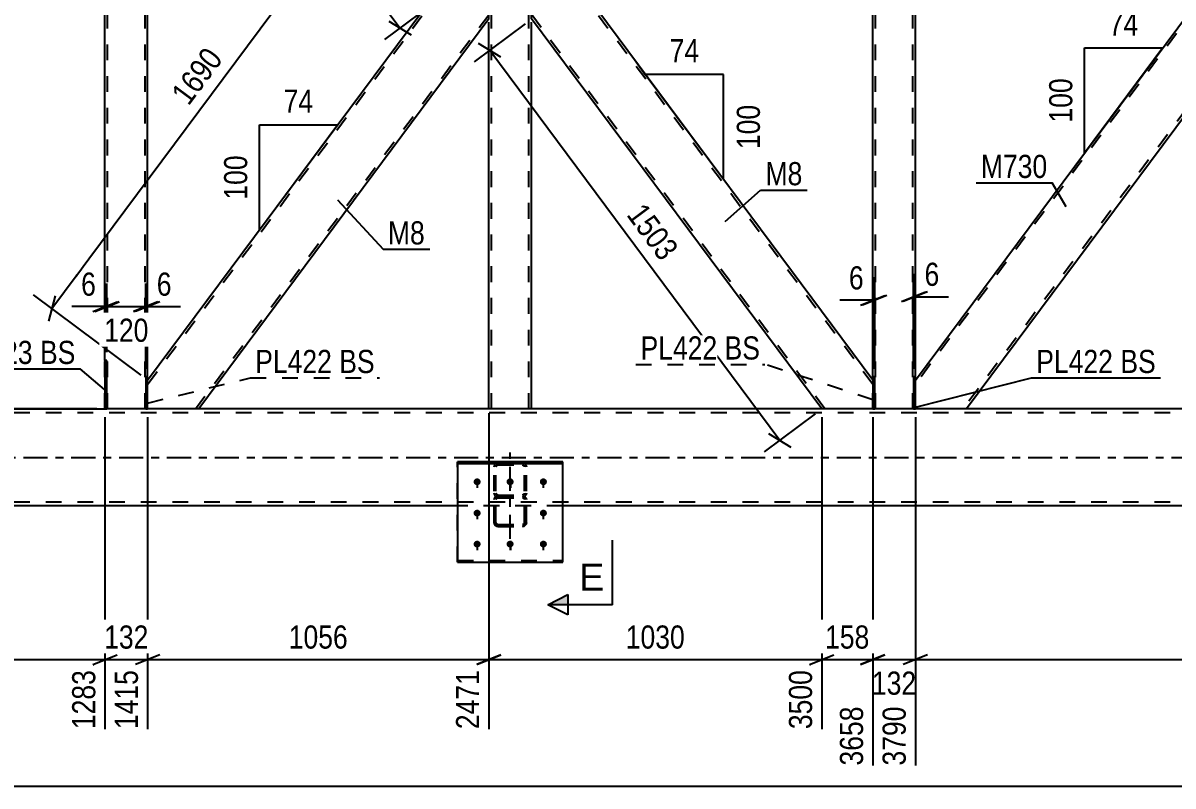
# Model space of a CAD drawing. Header units: millimetres. Extents: x -46 to 795, y -429 to 165.
# Drawn here: x 26.8 to 169.1, y -168.2 to -73.9 of the extents above; entities that cross this region are included whole.
import ezdxf

# ---------------------------------------------------------------- set-up
doc = ezdxf.new("R2010")
doc.units = ezdxf.units.MM
doc.linetypes.add('DXK_LINE_DOT2', pattern=[3.9198, 1.9599, -1.9599])
doc.linetypes.add('DXK_LINE_DOT3', pattern=[5.9187, 2.979, -0.9799, 0.9799, -0.9799])
doc.styles.add('Arial', font='ARIAL.TTF', dxfattribs={"height": 0.2})
doc.styles.add('Arial Narrow', font='ARIALN.TTF', dxfattribs={"height": 0.2})

# ---------------------------------------------------------------- blocks, each defined once
blk = doc.blocks.new('Part-761550471-4821 - 4741')
at = {"color": 7, "linetype": 'DXK_LINE_DOT2'}
for p, q in [((132.22, -121.6), (132.22, -6)), ((136.86, -121.6), (136.86, -6)), ((131.9, -121.6), (131.9, -117.63)), ((137.18, -121.6), (137.18, -117.63)), ((137.18, -121.6), (131.9, -121.6))]:
    blk.add_line(p, q, dxfattribs=at)
at = {"color": 2, "linetype": 'Continuous'}
for p, q in [((131.9, -117.63), (131.9, -9.97)), ((137.18, -117.63), (137.18, -9.97))]:
    blk.add_line(p, q, dxfattribs=at)
blk = doc.blocks.new('Part-761550471-4836 - 4741')
at = {"color": 7, "linetype": 'DXK_LINE_DOT2'}
for p, q in [((84.72, -121.6), (84.72, -6)), ((89.36, -121.6), (89.36, -6)), ((89.68, -121.6), (84.4, -121.6))]:
    blk.add_line(p, q, dxfattribs=at)
at = {"color": 2, "linetype": 'Continuous'}
for p, q in [((84.4, -121.6), (84.4, -73.78)), ((89.68, -121.6), (89.68, -73.78))]:
    blk.add_line(p, q, dxfattribs=at)
blk = doc.blocks.new('Part-761550471-4906 - 4741')
at = {"color": 2, "linetype": 'Continuous'}
for p, q in [((91.53, -63.8), (89.68, -66.28)), ((131.9, -118.03), (91.53, -63.8)), ((125.59, -121.6), (89.68, -73.38)), ((131.9, -121.6), (125.61, -121.6))]:
    blk.add_line(p, q, dxfattribs=at)
at = {"color": 7, "linetype": 'DXK_LINE_DOT2'}
for p, q in [((131.9, -118.56), (91.33, -64.07)), ((89.68, -73.38), (89.68, -66.28)), ((125.99, -121.6), (89.68, -72.84)), ((131.9, -121.6), (131.9, -118.03)), ((125.61, -121.6), (125.59, -121.6)), ((125.59, -121.6), (125.61, -121.6)), ((131.9, -121.6), (131.9, -121.6)), ((131.9, -121.6), (131.9, -121.6))]:
    blk.add_line(p, q, dxfattribs=at)
blk = doc.blocks.new('Part-761550471-5174 - 4741')
at = {"color": 2, "linetype": 'Continuous'}
for p, q in [((132.14, -117.63), (131.9, -117.63)), ((131.9, -117.63), (131.9, -121.6)), ((132.14, -121.6), (132.14, -117.63)), ((132.14, -121.6), (131.9, -121.6)), ((131.9, -121.6), (131.9, -121.6)), ((132.14, -121.6), (132.14, -121.6))]:
    blk.add_line(p, q, dxfattribs=at)
at = {"color": 7, "linetype": 'DXK_LINE_DOT2'}
for p, q in [((132.14, -117.63), (131.9, -117.63)), ((131.9, -121.6), (132.14, -121.6)), ((131.9, -121.6), (131.9, -121.6)), ((132.14, -121.6), (132.14, -121.6))]:
    blk.add_line(p, q, dxfattribs=at)
blk = doc.blocks.new('Part-761550471-4816 - 4741')
at = {"color": 7, "linetype": 'DXK_LINE_DOT2'}
for p, q in [((220.99, -6), (137.18, -118.56)), ((226.9, -9.04), (143.1, -121.6)), ((137.18, -121.6), (137.18, -118.03)), ((143.5, -121.6), (143.48, -121.6)), ((143.5, -121.6), (143.48, -121.6))]:
    blk.add_line(p, q, dxfattribs=at)
at = {"color": 2, "linetype": 'Continuous'}
for p, q in [((137.18, -118.03), (177.55, -63.8)), ((182.04, -69.83), (143.5, -121.6)), ((142.7, -121.6), (137.18, -121.6)), ((143.48, -121.6), (142.7, -121.6))]:
    blk.add_line(p, q, dxfattribs=at)
blk = doc.blocks.new('Part-761550471-4983 - 4741')
at = {"color": 2, "linetype": 'Continuous'}
for p, q in [((42.18, -117.63), (41.94, -117.63)), ((41.94, -117.63), (41.94, -121.6)), ((42.18, -121.6), (42.18, -117.63)), ((42.18, -121.6), (41.94, -121.6)), ((41.94, -121.6), (41.94, -121.6)), ((42.18, -121.6), (42.18, -121.6))]:
    blk.add_line(p, q, dxfattribs=at)
at = {"color": 7, "linetype": 'DXK_LINE_DOT2'}
for p, q in [((42.18, -117.63), (41.94, -117.63)), ((41.94, -121.6), (42.18, -121.6)), ((41.94, -121.6), (41.94, -121.6)), ((42.18, -121.6), (42.18, -121.6))]:
    blk.add_line(p, q, dxfattribs=at)
blk = doc.blocks.new('Part-761550471-4988 - 4741')
at = {"color": 7, "linetype": 'DXK_LINE_DOT2'}
for p, q in [((36.9, -121.6), (36.9, -115.6)), ((37.14, -115.6), (36.9, -115.6)), ((36.9, -115.6), (37.14, -115.6)), ((37.14, -121.6), (37.14, -115.6)), ((36.9, -121.6), (37.14, -121.6)), ((37.14, -121.6), (36.9, -121.6)), ((36.9, -121.6), (36.9, -121.6)), ((37.14, -121.6), (37.14, -121.6))]:
    blk.add_line(p, q, dxfattribs=at)
blk = doc.blocks.new('Part-761550471-4993 - 4741')
at = {"color": 2, "linetype": 'Continuous'}
for p, q in [((37.14, -115.6), (36.9, -115.6)), ((36.9, -115.6), (36.9, -121.6)), ((37.14, -121.6), (37.14, -115.6)), ((37.14, -121.6), (36.9, -121.6)), ((36.9, -121.6), (36.9, -121.6)), ((37.14, -121.6), (37.14, -121.6))]:
    blk.add_line(p, q, dxfattribs=at)
at = {"color": 7, "linetype": 'DXK_LINE_DOT2'}
for p, q in [((37.14, -115.6), (36.9, -115.6)), ((36.9, -121.6), (37.14, -121.6)), ((36.9, -121.6), (36.9, -121.6)), ((37.14, -121.6), (37.14, -121.6))]:
    blk.add_line(p, q, dxfattribs=at)
blk = doc.blocks.new('Part-761550471-5007 - 4741')
at = {"color": 2, "linetype": 'Continuous'}
for p, q in [((20.9, -121.6), (36.9, -121.6)), ((41.94, -121.6), (37.14, -121.6)), ((125.61, -121.6), (48.48, -121.6)), ((136.94, -121.6), (132.14, -121.6)), ((220.61, -121.6), (143.48, -121.6)), ((80.54, -133.6), (20.9, -133.6)), ((223.05, -133.6), (93.54, -133.6))]:
    blk.add_line(p, q, dxfattribs=at)
at = {"color": 7, "linetype": 'DXK_LINE_DOT2'}
for p, q in [((568.54, -122.08), (20.9, -122.08)), ((37.14, -121.6), (36.9, -121.6)), ((48.48, -121.6), (41.94, -121.6)), ((227.14, -121.6), (125.61, -121.6)), ((132.14, -121.6), (125.61, -121.6)), ((143.48, -121.6), (136.94, -121.6)), ((568.54, -133.12), (20.9, -133.12)), ((93.54, -133.6), (80.54, -133.6))]:
    blk.add_line(p, q, dxfattribs=at)
at = {"color": 7, "linetype": 'DXK_LINE_DOT3'}
blk.add_line((20.9, -127.6), (568.54, -127.6), dxfattribs=at)
blk = doc.blocks.new('Part-761550471-5129 - 4741')
at = {"color": 7, "linetype": 'DXK_LINE_DOT3'}
blk.add_line((87.04, -137.66), (87.04, -126.97), dxfattribs=at)
at = {"color": 7, "linetype": 'DXK_LINE_DOT2'}
for p, q in [((85.08, -128.58), (85.04, -128.77)), ((85.04, -135.67), (85.04, -128.77)), ((85.28, -128.77), (85.3, -128.67)), ((85.28, -135.67), (85.28, -128.77)), ((85.3, -128.67), (85.35, -128.59)), ((85.52, -128.26), (85.34, -128.3)), ((85.35, -128.59), (85.43, -128.54)), ((85.43, -128.54), (85.52, -128.52)), ((85.52, -128.26), (88.56, -128.26)), ((85.52, -128.52), (88.56, -128.52)), ((88.75, -128.3), (88.56, -128.26)), ((88.56, -128.52), (88.66, -128.54)), ((88.66, -128.54), (88.73, -128.59)), ((88.73, -128.59), (88.79, -128.67)), ((88.79, -128.67), (88.8, -128.77)), ((88.8, -135.67), (88.8, -128.77)), ((89.04, -128.77), (89.01, -128.58)), ((89.04, -135.67), (89.04, -128.77)), ((85.04, -132.01), (85.08, -132.2)), ((85.3, -132.1), (85.28, -132.01)), ((85.35, -132.19), (85.3, -132.1)), ((85.43, -132.24), (85.35, -132.19)), ((85.52, -132.26), (85.43, -132.24)), ((85.52, -132.26), (88.56, -132.26)), ((88.66, -132.24), (88.56, -132.26)), ((88.73, -132.19), (88.66, -132.24)), ((88.79, -132.1), (88.73, -132.19)), ((88.8, -132.01), (88.79, -132.1)), ((89.01, -132.2), (89.04, -132.01)), ((85.04, -132.82), (85.08, -132.64)), ((85.08, -132.64), (85.18, -132.5)), ((85.18, -132.5), (85.34, -132.4)), ((85.3, -132.73), (85.28, -132.82)), ((85.35, -132.66), (85.3, -132.73)), ((85.34, -132.4), (85.52, -132.37)), ((85.34, -132.48), (85.43, -132.5)), ((85.43, -132.61), (85.35, -132.66)), ((85.43, -132.5), (85.52, -132.52)), ((85.52, -132.59), (85.43, -132.61)), ((85.52, -132.37), (88.56, -132.37)), ((85.52, -132.52), (88.56, -132.52)), ((85.52, -132.59), (88.56, -132.59)), ((88.56, -132.37), (88.75, -132.4)), ((88.56, -132.52), (88.73, -132.48)), ((88.66, -132.61), (88.56, -132.59)), ((88.73, -132.66), (88.66, -132.61)), ((88.73, -132.48), (88.75, -132.48)), ((88.79, -132.73), (88.73, -132.66)), ((88.75, -132.4), (88.9, -132.5)), ((88.8, -132.82), (88.79, -132.73)), ((88.9, -132.5), (89.01, -132.64)), ((89.01, -132.64), (89.04, -132.82)), ((85.08, -135.85), (85.04, -135.67)), ((85.18, -135.99), (85.08, -135.85)), ((85.34, -136.09), (85.18, -135.99)), ((85.28, -135.67), (85.3, -135.76)), ((85.3, -135.76), (85.35, -135.83)), ((85.52, -136.12), (85.34, -136.09)), ((85.35, -135.83), (85.43, -135.88)), ((85.43, -135.88), (85.52, -135.9)), ((85.52, -135.9), (88.56, -135.9)), ((85.52, -136.12), (88.56, -136.12)), ((88.56, -135.9), (88.66, -135.88)), ((88.75, -136.09), (88.56, -136.12)), ((88.66, -135.88), (88.73, -135.83)), ((88.73, -135.83), (88.79, -135.76)), ((88.9, -135.99), (88.75, -136.09)), ((88.79, -135.76), (88.8, -135.67)), ((89.01, -135.85), (88.9, -135.99)), ((89.04, -135.67), (89.01, -135.85))]:
    blk.add_line(p, q, dxfattribs=at)
for centre, start, end in [((85.55, -128.75), 114.32, 159.2417), ((88.54, -128.75), 20.7583, 65.68), ((85.55, -132.03), 200.7583, 245.68), ((88.54, -132.03), 294.32, 339.2417)]:
    blk.add_arc(centre, 0.496, start, end, dxfattribs=at)
blk = doc.blocks.new('Part-761550471-5012 - 4741')
at = {"color": 7, "linetype": 'DXK_LINE_DOT2'}
for p, q in [((136.94, -121.6), (136.94, -117.63)), ((137.18, -117.63), (136.94, -117.63)), ((136.94, -117.63), (137.18, -117.63)), ((137.18, -121.6), (137.18, -117.63)), ((136.94, -121.6), (137.18, -121.6)), ((137.18, -121.6), (136.94, -121.6)), ((136.94, -121.6), (136.94, -121.6)), ((137.18, -121.6), (137.18, -121.6))]:
    blk.add_line(p, q, dxfattribs=at)
blk = doc.blocks.new('Part-761550471-5017 - 4741')
at = {"color": 2, "linetype": 'Continuous'}
for p, q in [((137.18, -117.63), (136.94, -117.63)), ((136.94, -117.63), (136.94, -121.6)), ((137.18, -121.6), (137.18, -117.63)), ((137.18, -121.6), (136.94, -121.6)), ((136.94, -121.6), (136.94, -121.6)), ((137.18, -121.6), (137.18, -121.6))]:
    blk.add_line(p, q, dxfattribs=at)
at = {"color": 7, "linetype": 'DXK_LINE_DOT2'}
for p, q in [((137.18, -117.63), (136.94, -117.63)), ((136.94, -121.6), (137.18, -121.6)), ((136.94, -121.6), (136.94, -121.6)), ((137.18, -121.6), (137.18, -121.6))]:
    blk.add_line(p, q, dxfattribs=at)
blk = doc.blocks.new('Part-761550471-5179 - 4741')
at = {"color": 7, "linetype": 'DXK_LINE_DOT2'}
for p, q in [((131.9, -121.6), (131.9, -117.63)), ((132.14, -117.63), (131.9, -117.63)), ((131.9, -117.63), (132.14, -117.63)), ((132.14, -121.6), (132.14, -117.63)), ((131.9, -121.6), (132.14, -121.6)), ((132.14, -121.6), (131.9, -121.6)), ((131.9, -121.6), (131.9, -121.6)), ((132.14, -121.6), (132.14, -121.6))]:
    blk.add_line(p, q, dxfattribs=at)
blk = doc.blocks.new('Bolt-761550471-5149 - 4741')
at = {"color": 1, "linetype": 'DXK_LINE_DOT2'}
for p, q in [((82.94, -130.21), (82.94, -131.35)), ((87.06, -130.21), (87.06, -131.35)), ((91.14, -130.21), (91.14, -131.35)), ((82.94, -134.09), (82.94, -135.22)), ((91.14, -134.09), (91.14, -135.22)), ((82.94, -137.92), (82.94, -139.05)), ((87.06, -137.92), (87.06, -139.05)), ((91.14, -137.92), (91.14, -139.05))]:
    blk.add_line(p, q, dxfattribs=at)
blk = doc.blocks.new('Part-761550471-5090 - 4741')
at = {"color": 7, "linetype": 'DXK_LINE_DOT2'}
for p, q in [((41.94, -121.6), (41.94, -117.63)), ((42.18, -117.63), (41.94, -117.63)), ((41.94, -117.63), (42.18, -117.63)), ((42.18, -121.6), (42.18, -117.63)), ((41.94, -121.6), (42.18, -121.6)), ((42.18, -121.6), (41.94, -121.6)), ((41.94, -121.6), (41.94, -121.6)), ((42.18, -121.6), (42.18, -121.6))]:
    blk.add_line(p, q, dxfattribs=at)
blk = doc.blocks.new('Part-761550471-5123 - 4741')
at = {"color": 2, "linetype": 'Continuous'}
for p, q in [((42.18, -118.03), (82.55, -63.8)), ((84.4, -66.29), (82.55, -63.8)), ((84.4, -73.37), (48.5, -121.6)), ((47.7, -121.6), (42.18, -121.6)), ((48.48, -121.6), (47.7, -121.6))]:
    blk.add_line(p, q, dxfattribs=at)
at = {"color": 7, "linetype": 'DXK_LINE_DOT2'}
for p, q in [((42.18, -118.56), (82.75, -64.07)), ((84.4, -73.37), (84.4, -66.29)), ((84.4, -66.29), (84.4, -66.29)), ((84.4, -66.29), (84.4, -66.29)), ((84.4, -66.29), (84.4, -66.29)), ((48.1, -121.6), (84.4, -72.83)), ((84.4, -73.37), (84.4, -73.37)), ((84.4, -73.37), (84.4, -73.37)), ((42.18, -121.6), (42.18, -118.03)), ((48.5, -121.6), (48.48, -121.6)), ((48.5, -121.6), (48.48, -121.6))]:
    blk.add_line(p, q, dxfattribs=at)
blk = doc.blocks.new('Part-761550471-5128 - 4741')
at = {"color": 7, "linetype": 'DXK_LINE_DOT2'}
for p, q in [((37.22, -121.6), (37.22, -6)), ((41.86, -121.6), (41.86, -6)), ((36.9, -121.6), (36.9, -115.6)), ((42.18, -121.6), (42.18, -117.63)), ((42.18, -121.6), (36.9, -121.6))]:
    blk.add_line(p, q, dxfattribs=at)
at = {"color": 2, "linetype": 'Continuous'}
for p, q in [((42.18, -117.63), (42.18, -9.97)), ((36.9, -115.6), (36.9, -12))]:
    blk.add_line(p, q, dxfattribs=at)
blk = doc.blocks.new('Part-761550471-5135 - 4741')
at = {"color": 7, "linetype": 'DXK_LINE_DOT2'}
for p, q in [((85.04, -128.77), (85.08, -128.58)), ((85.04, -135.67), (85.04, -128.77)), ((85.3, -128.67), (85.28, -128.77)), ((85.28, -135.67), (85.28, -128.77)), ((85.35, -128.59), (85.3, -128.67)), ((85.34, -128.3), (85.52, -128.26)), ((85.43, -128.54), (85.35, -128.59)), ((85.52, -128.52), (85.43, -128.54)), ((85.52, -128.26), (88.56, -128.26)), ((85.52, -128.52), (88.56, -128.52)), ((88.56, -128.26), (88.75, -128.3)), ((88.66, -128.54), (88.56, -128.52)), ((88.73, -128.59), (88.66, -128.54)), ((88.79, -128.67), (88.73, -128.59)), ((88.8, -128.77), (88.79, -128.67)), ((88.8, -135.67), (88.8, -128.77)), ((89.01, -128.58), (89.04, -128.77)), ((89.04, -135.67), (89.04, -128.77)), ((85.08, -132.2), (85.04, -132.01)), ((85.28, -132.01), (85.3, -132.1)), ((85.3, -132.1), (85.35, -132.19)), ((85.35, -132.19), (85.43, -132.24)), ((85.43, -132.24), (85.52, -132.26)), ((85.52, -132.26), (88.56, -132.26)), ((88.56, -132.26), (88.66, -132.24)), ((88.66, -132.24), (88.73, -132.19)), ((88.73, -132.19), (88.79, -132.1)), ((88.79, -132.1), (88.8, -132.01)), ((89.04, -132.01), (89.01, -132.2)), ((85.08, -132.64), (85.04, -132.82)), ((85.18, -132.5), (85.08, -132.64)), ((85.34, -132.4), (85.18, -132.5)), ((85.28, -132.82), (85.3, -132.73)), ((85.3, -132.73), (85.35, -132.66)), ((85.52, -132.37), (85.34, -132.4)), ((85.52, -132.52), (85.34, -132.48)), ((85.35, -132.66), (85.43, -132.61)), ((85.43, -132.61), (85.52, -132.59)), ((85.52, -132.37), (88.56, -132.37)), ((85.52, -132.52), (88.56, -132.52)), ((85.52, -132.59), (88.56, -132.59)), ((88.75, -132.4), (88.56, -132.37)), ((88.75, -132.48), (88.56, -132.52)), ((88.56, -132.59), (88.66, -132.61)), ((88.66, -132.61), (88.73, -132.66)), ((88.73, -132.66), (88.79, -132.73)), ((88.9, -132.5), (88.75, -132.4)), ((88.79, -132.73), (88.8, -132.82)), ((89.01, -132.64), (88.9, -132.5)), ((89.04, -132.82), (89.01, -132.64)), ((85.04, -135.67), (85.08, -135.85)), ((85.08, -135.85), (85.18, -135.99)), ((85.18, -135.99), (85.34, -136.09)), ((85.3, -135.76), (85.28, -135.67)), ((85.35, -135.83), (85.3, -135.76)), ((85.34, -136.09), (85.52, -136.12)), ((85.43, -135.88), (85.35, -135.83)), ((85.52, -135.9), (85.43, -135.88)), ((85.52, -135.9), (88.56, -135.9)), ((85.52, -136.12), (88.56, -136.12)), ((88.66, -135.88), (88.56, -135.9)), ((88.56, -136.12), (88.75, -136.09)), ((88.73, -135.83), (88.66, -135.88)), ((88.79, -135.76), (88.73, -135.83)), ((88.75, -136.09), (88.9, -135.99)), ((88.8, -135.67), (88.79, -135.76)), ((88.9, -135.99), (89.01, -135.85)), ((89.01, -135.85), (89.04, -135.67))]:
    blk.add_line(p, q, dxfattribs=at)
for centre, start, end in [((85.55, -128.75), 114.32, 159.2417), ((88.54, -128.75), 20.7583, 65.68), ((85.55, -132.03), 200.7583, 245.68), ((88.54, -132.03), 294.32, 339.2417)]:
    blk.add_arc(centre, 0.496, start, end, dxfattribs=at)
blk = doc.blocks.new('Part-761550471-5141 - 4741')
at = {"color": 2, "linetype": 'Continuous'}
for p, q in [((93.54, -128.14), (80.54, -128.14)), ((80.54, -128.14), (80.54, -140.57)), ((80.54, -128.36), (93.54, -128.36)), ((93.54, -140.57), (93.54, -128.14)), ((80.54, -140.57), (93.54, -140.57))]:
    blk.add_line(p, q, dxfattribs=at)
at = {"color": 7, "linetype": 'DXK_LINE_DOT2'}
blk.add_line((80.54, -140.35), (93.54, -140.35), dxfattribs=at)
blk = doc.blocks.new('Bolt-761550471-5142 - 4741')
at = {"linetype": 'Continuous'}
for points in [[(82.94, -130.2), (83.04, -130.21), (83.12, -130.23), (83.2, -130.28), (83.27, -130.33), (83.33, -130.4), (83.36, -130.48), (83.38, -130.57), (83.38, -130.65), (83.36, -130.74), (83.33, -130.82), (83.27, -130.89), (83.2, -130.95), (83.12, -130.99), (83.04, -131.02), (82.94, -131.02), (82.85, -131.02), (82.77, -130.99), (82.69, -130.95), (82.62, -130.89), (82.56, -130.82), (82.53, -130.74), (82.51, -130.65), (82.51, -130.57), (82.53, -130.48), (82.56, -130.4), (82.62, -130.33), (82.69, -130.28), (82.77, -130.23), (82.85, -130.21)], [(87.02, -130.2), (87.12, -130.21), (87.2, -130.23), (87.28, -130.28), (87.35, -130.33), (87.41, -130.4), (87.44, -130.48), (87.46, -130.57), (87.46, -130.65), (87.44, -130.74), (87.41, -130.82), (87.35, -130.89), (87.28, -130.95), (87.2, -130.99), (87.12, -131.02), (87.02, -131.02), (86.93, -131.02), (86.85, -130.99), (86.77, -130.95), (86.7, -130.89), (86.64, -130.82), (86.61, -130.74), (86.59, -130.65), (86.59, -130.57), (86.61, -130.48), (86.64, -130.4), (86.7, -130.33), (86.77, -130.28), (86.85, -130.23), (86.93, -130.21)], [(91.14, -130.2), (91.24, -130.21), (91.32, -130.23), (91.4, -130.28), (91.47, -130.33), (91.53, -130.4), (91.56, -130.48), (91.58, -130.57), (91.58, -130.65), (91.56, -130.74), (91.53, -130.82), (91.47, -130.89), (91.4, -130.95), (91.32, -130.99), (91.24, -131.02), (91.14, -131.02), (91.05, -131.02), (90.97, -130.99), (90.89, -130.95), (90.82, -130.89), (90.76, -130.82), (90.73, -130.74), (90.71, -130.65), (90.71, -130.57), (90.73, -130.48), (90.76, -130.4), (90.82, -130.33), (90.89, -130.28), (90.97, -130.23), (91.05, -130.21)], [(82.94, -134.07), (83.04, -134.08), (83.12, -134.1), (83.2, -134.15), (83.27, -134.21), (83.33, -134.28), (83.36, -134.35), (83.38, -134.44), (83.38, -134.53), (83.36, -134.61), (83.33, -134.69), (83.27, -134.76), (83.2, -134.82), (83.12, -134.86), (83.04, -134.89), (82.94, -134.9), (82.85, -134.89), (82.77, -134.86), (82.69, -134.82), (82.62, -134.76), (82.56, -134.69), (82.53, -134.61), (82.51, -134.53), (82.51, -134.44), (82.53, -134.35), (82.56, -134.28), (82.62, -134.21), (82.69, -134.15), (82.77, -134.1), (82.85, -134.08)], [(91.14, -134.07), (91.24, -134.08), (91.32, -134.1), (91.4, -134.15), (91.47, -134.21), (91.53, -134.28), (91.56, -134.35), (91.58, -134.44), (91.58, -134.53), (91.56, -134.61), (91.53, -134.69), (91.47, -134.76), (91.4, -134.82), (91.32, -134.86), (91.24, -134.89), (91.14, -134.9), (91.05, -134.89), (90.97, -134.86), (90.89, -134.82), (90.82, -134.76), (90.76, -134.69), (90.73, -134.61), (90.71, -134.53), (90.71, -134.44), (90.73, -134.35), (90.76, -134.28), (90.82, -134.21), (90.89, -134.15), (90.97, -134.1), (91.05, -134.08)], [(82.94, -137.9), (83.04, -137.91), (83.12, -137.94), (83.2, -137.98), (83.27, -138.04), (83.33, -138.11), (83.36, -138.19), (83.38, -138.27), (83.38, -138.36), (83.36, -138.44), (83.33, -138.52), (83.27, -138.59), (83.2, -138.65), (83.12, -138.69), (83.04, -138.72), (82.94, -138.73), (82.85, -138.72), (82.77, -138.69), (82.69, -138.65), (82.62, -138.59), (82.56, -138.52), (82.53, -138.44), (82.51, -138.36), (82.51, -138.27), (82.53, -138.19), (82.56, -138.11), (82.62, -138.04), (82.69, -137.98), (82.77, -137.94), (82.85, -137.91)], [(87.02, -137.9), (87.12, -137.91), (87.2, -137.94), (87.28, -137.98), (87.35, -138.04), (87.41, -138.11), (87.44, -138.19), (87.46, -138.27), (87.46, -138.36), (87.44, -138.44), (87.41, -138.52), (87.35, -138.59), (87.28, -138.65), (87.2, -138.69), (87.12, -138.72), (87.02, -138.73), (86.93, -138.72), (86.85, -138.69), (86.77, -138.65), (86.7, -138.59), (86.64, -138.52), (86.61, -138.44), (86.59, -138.36), (86.59, -138.27), (86.61, -138.19), (86.64, -138.11), (86.7, -138.04), (86.77, -137.98), (86.85, -137.94), (86.93, -137.91)], [(91.14, -137.9), (91.24, -137.91), (91.32, -137.94), (91.4, -137.98), (91.47, -138.04), (91.53, -138.11), (91.56, -138.19), (91.58, -138.27), (91.58, -138.36), (91.56, -138.44), (91.53, -138.52), (91.47, -138.59), (91.4, -138.65), (91.32, -138.69), (91.24, -138.72), (91.14, -138.73), (91.05, -138.72), (90.97, -138.69), (90.89, -138.65), (90.82, -138.59), (90.76, -138.52), (90.73, -138.44), (90.71, -138.36), (90.71, -138.27), (90.73, -138.19), (90.76, -138.11), (90.82, -138.04), (90.89, -137.98), (90.97, -137.94), (91.05, -137.91)]]:
    blk.add_hatch(color=1, dxfattribs=at).paths.add_polyline_path(points)
at = {"color": 1, "linetype": 'Continuous'}
for p, q in [((82.94, -130.21), (82.94, -131.35)), ((87.02, -130.21), (87.02, -131.35)), ((91.14, -130.21), (91.14, -131.35)), ((82.94, -134.09), (82.94, -135.22)), ((91.14, -134.09), (91.14, -135.22)), ((82.94, -137.92), (82.94, -139.05)), ((87.02, -137.92), (87.02, -139.05)), ((91.14, -137.92), (91.14, -139.05))]:
    blk.add_line(p, q, dxfattribs=at)
blk = doc.blocks.new('Part-761550471-5148 - 4741')
at = {"color": 7, "linetype": 'DXK_LINE_DOT2'}
for p, q in [((80.54, -140.57), (80.54, -128.14)), ((80.54, -128.14), (93.54, -128.14)), ((80.54, -128.36), (93.54, -128.36)), ((93.54, -140.57), (93.54, -128.14)), ((80.54, -140.35), (93.54, -140.35)), ((80.54, -140.57), (93.54, -140.57))]:
    blk.add_line(p, q, dxfattribs=at)
blk = doc.blocks.new('StraightDimension-761550471-23196 - 4741')
at = {"color": 7, "linetype": 'Continuous'}
for p, q in [((36.9, -114.6), (36.9, -106.1)), ((37.14, -114.6), (37.14, -106.1)), ((36.9, -108.95), (32.82, -108.95)), ((36.9, -108.95), (32.82, -108.95)), ((35.4, -109.55), (38.4, -108.35)), ((38.64, -108.35), (35.64, -109.55)), ((36.9, -108.95), (37.14, -108.95))]:
    blk.add_line(p, q, dxfattribs=at)
at = {"color": 0}
blk.add_wipeout([(36.38, -108.2), (36.38, -104), (33.35, -104), (33.35, -108.2)], dxfattribs=at)
at = {"color": 3, "style": 'Arial Narrow'}
blk.add_text('6', height=2.86, dxfattribs=at).set_placement((33.95, -107.6))
blk = doc.blocks.new('StraightDimension-761550471-23030 - 4741')
at = {"color": 7, "linetype": 'Continuous'}
blk.add_line((-1, -168.23), (609.54, -168.23), dxfattribs=at)
blk = doc.blocks.new('StraightDimension-761550471-17975 - 4741')
at = {"color": 7, "linetype": 'Continuous'}
for p, q in [((131.9, -122.6), (131.9, -165.7)), ((137.18, -122.6), (137.18, -165.7)), ((130.4, -153.19), (133.4, -151.99)), ((138.68, -151.99), (135.68, -153.19)), ((131.9, -152.59), (137.18, -152.59))]:
    blk.add_line(p, q, dxfattribs=at)
at = {"color": 0}
blk.add_wipeout([(137.88, -157.54), (137.88, -153.34), (131.2, -153.34), (131.2, -157.54)], dxfattribs=at)
at = {"color": 3, "style": 'Arial Narrow'}
blk.add_text('132', height=2.863, dxfattribs=at).set_placement((131.8, -156.94))
at = {"color": 0, "linetype": 'Continuous'}
blk.add_wipeout([(136.58, -157.79), (132.38, -157.79), (132.38, -166.3), (136.58, -166.3)], dxfattribs=at)
at = {"color": 3, "linetype": 'Continuous', "style": 'Arial Narrow'}
blk.add_text('3790', height=2.863, rotation=90.0002, dxfattribs=at).set_placement((135.98, -165.7))
blk = doc.blocks.new('StraightDimension-761550471-17977 - 4741')
at = {"color": 7, "linetype": 'Continuous'}
for p, q in [((84.4, -122.12), (84.4, -161.2)), ((125.59, -122.6), (125.59, -161.2)), ((85.9, -151.99), (82.9, -153.19)), ((124.09, -153.19), (127.09, -151.99)), ((84.4, -152.59), (125.59, -152.59))]:
    blk.add_line(p, q, dxfattribs=at)
at = {"color": 0}
blk.add_wipeout([(109.25, -151.84), (109.25, -147.64), (100.74, -147.64), (100.74, -151.84)], dxfattribs=at)
at = {"color": 3, "style": 'Arial Narrow'}
blk.add_text('1030', height=2.863, dxfattribs=at).set_placement((101.34, -151.24))
at = {"color": 0, "linetype": 'Continuous'}
blk.add_wipeout([(124.99, -153.29), (120.79, -153.29), (120.79, -161.8), (124.99, -161.8)], dxfattribs=at)
at = {"color": 3, "linetype": 'Continuous', "style": 'Arial Narrow'}
blk.add_text('3500', height=2.863, rotation=90.0002, dxfattribs=at).set_placement((124.39, -161.2))
blk = doc.blocks.new('StraightDimension-761550471-26032 - 4741')
at = {"color": 7, "linetype": 'Continuous'}
for p, q in [((131.9, -116.63), (131.9, -105.32)), ((132.14, -116.63), (132.14, -105.32)), ((130.4, -108.77), (133.4, -107.57)), ((133.64, -107.57), (130.64, -108.77)), ((131.9, -108.17), (127.82, -108.17)), ((131.9, -108.17), (127.82, -108.17)), ((131.9, -108.17), (132.14, -108.17))]:
    blk.add_line(p, q, dxfattribs=at)
at = {"color": 0}
blk.add_wipeout([(131.38, -107.42), (131.38, -103.22), (128.35, -103.22), (128.35, -107.42)], dxfattribs=at)
at = {"color": 3, "style": 'Arial Narrow'}
blk.add_text('6', height=2.86, dxfattribs=at).set_placement((128.95, -106.82))
blk = doc.blocks.new('AngleDimension-761550471-23107 - 4741')
at = {"color": 7, "linetype": 'Continuous'}
for p, q in [((158.09, -76.95), (167.76, -76.95)), ((158.09, -89.94), (167.76, -76.95)), ((158.09, -89.94), (158.09, -76.95)), ((163.62, -82.52), (167.76, -76.95))]:
    blk.add_line(p, q, dxfattribs=at)
at = {"color": 0}
for points in [[(165.35, -76.05), (165.35, -71.85), (160.5, -71.85), (160.5, -76.05)], [(157.19, -80.1), (152.99, -80.1), (152.99, -86.79), (157.19, -86.79)]]:
    blk.add_wipeout(points, dxfattribs=at)
at = {"color": 3, "style": 'Arial Narrow'}
blk.add_text('74', height=2.863, dxfattribs=at).set_placement((161.1, -75.45))
blk.add_text('100', height=2.863, rotation=90.0002, dxfattribs=at).set_placement((156.59, -86.19))
blk = doc.blocks.new('StraightDimension-761550471-17980 - 4741')
at = {"color": 7, "linetype": 'Continuous'}
for p, q in [((36.9, -122.6), (36.9, -161.2)), ((0, -134.6), (0, -155.72)), ((1.5, -151.99), (-1.5, -153.19)), ((35.4, -153.19), (38.4, -151.99)), ((0, -152.59), (36.9, -152.59))]:
    blk.add_line(p, q, dxfattribs=at)
at = {"color": 0}
blk.add_wipeout([(22.71, -151.84), (22.71, -147.64), (14.19, -147.64), (14.19, -151.84)], dxfattribs=at)
at = {"color": 3, "style": 'Arial Narrow'}
blk.add_text('1283', height=2.863, dxfattribs=at).set_placement((14.79, -151.24))
at = {"color": 0, "linetype": 'Continuous'}
for points in [[(-0.6, -153.29), (-4.8, -153.29), (-4.8, -156.32), (-0.6, -156.32)], [(36.3, -153.29), (32.1, -153.29), (32.1, -161.8), (36.3, -161.8)]]:
    blk.add_wipeout(points, dxfattribs=at)
at = {"color": 3, "linetype": 'Continuous', "style": 'Arial Narrow'}
for s, height, p in [('0', 2.86, (-1.2, -155.72)), ('1283', 2.863, (35.7, -161.2))]:
    blk.add_text(s, height=height, rotation=90.0002, dxfattribs=at).set_placement(p)
blk = doc.blocks.new('StraightDimension-761550471-17974 - 4741')
at = {"color": 7, "linetype": 'Continuous'}
for p, q in [((137.18, -122.6), (137.18, -165.7)), ((220.59, -122.6), (220.59, -161.2)), ((138.68, -151.99), (135.68, -153.19)), ((219.09, -153.19), (222.09, -151.99)), ((137.18, -152.59), (220.59, -152.59))]:
    blk.add_line(p, q, dxfattribs=at)
at = {"color": 0}
blk.add_wipeout([(183.14, -151.84), (183.14, -147.64), (174.63, -147.64), (174.63, -151.84)], dxfattribs=at)
at = {"color": 3, "style": 'Arial Narrow'}
blk.add_text('2085', height=2.863, dxfattribs=at).set_placement((175.23, -151.24))
at = {"color": 0, "linetype": 'Continuous'}
blk.add_wipeout([(219.99, -153.29), (215.79, -153.29), (215.79, -161.8), (219.99, -161.8)], dxfattribs=at)
at = {"color": 3, "linetype": 'Continuous', "style": 'Arial Narrow'}
blk.add_text('5875', height=2.863, rotation=90.0002, dxfattribs=at).set_placement((219.39, -161.2))
blk = doc.blocks.new('StraightDimension-761550471-26048 - 4741')
at = {"color": 7, "linetype": 'Continuous'}
for p, q in [((136.94, -116.63), (136.94, -104.88)), ((137.18, -116.63), (137.18, -104.88)), ((135.44, -108.33), (138.44, -107.13)), ((138.68, -107.13), (135.68, -108.33)), ((136.94, -107.73), (137.18, -107.73)), ((137.18, -107.73), (141.26, -107.73)), ((137.18, -107.73), (141.26, -107.73))]:
    blk.add_line(p, q, dxfattribs=at)
at = {"color": 0}
blk.add_wipeout([(140.73, -106.98), (140.73, -102.78), (137.71, -102.78), (137.71, -106.98)], dxfattribs=at)
at = {"color": 3, "style": 'Arial Narrow'}
blk.add_text('6', height=2.86, dxfattribs=at).set_placement((138.31, -106.38))
blk = doc.blocks.new('AngleDimension-761550471-5434 - 4741')
at = {"color": 7, "linetype": 'Continuous'}
for p, q in [((102.4, -78.4), (103.76, -80.23)), ((113.44, -80.23), (103.76, -80.23)), ((113.44, -93.23), (103.76, -80.23)), ((113.44, -93.23), (113.44, -80.23))]:
    blk.add_line(p, q, dxfattribs=at)
at = {"color": 0}
for points in [[(111.03, -79.33), (111.03, -75.13), (106.17, -75.13), (106.17, -79.33)], [(118.54, -83.39), (114.34, -83.39), (114.34, -90.07), (118.54, -90.07)]]:
    blk.add_wipeout(points, dxfattribs=at)
at = {"color": 3, "style": 'Arial Narrow'}
blk.add_text('74', height=2.863, dxfattribs=at).set_placement((106.77, -78.73))
blk.add_text('100', height=2.863, rotation=90.0002, dxfattribs=at).set_placement((117.94, -89.47))
blk = doc.blocks.new('StraightDimension-761550471-5681 - 4741')
at = {"color": 7, "linetype": 'Continuous'}
for p, q in [((81.75, -63.2), (68.41, -53.27)), ((70.28, -56.53), (71.11, -53.41)), ((30.32, -109.2), (70.69, -54.97)), ((41.38, -117.43), (28.04, -107.49)), ((30.74, -107.63), (29.91, -110.76))]:
    blk.add_line(p, q, dxfattribs=at)
at = {"color": 0}
blk.add_wipeout([(52.45, -78.22), (49.08, -75.71), (44, -82.54), (47.36, -85.05)], dxfattribs=at)
at = {"color": 3, "style": 'Arial Narrow'}
blk.add_text('1690', height=2.863, rotation=53.3309, dxfattribs=at).set_placement((47.24, -84.21))
blk = doc.blocks.new('StraightDimension-761550471-5700 - 4741')
at = {"color": 7, "linetype": 'Continuous'}
for p, q in [((41.38, -10.17), (29.25, -19.2)), ((32.55, -18.61), (29.8, -16.93)), ((31.17, -17.77), (73.4, -74.48)), ((83.6, -66.88), (71.47, -75.92)), ((72.02, -73.64), (74.77, -75.33))]:
    blk.add_line(p, q, dxfattribs=at)
at = {"color": 0}
blk.add_wipeout([(55.43, -49.09), (58.8, -46.58), (53.71, -39.76), (50.34, -42.26)], dxfattribs=at)
at = {"color": 3, "style": 'Arial Narrow'}
blk.add_text('1768', height=2.863, rotation=-53.3309, dxfattribs=at).set_placement((51.18, -42.39))
blk = doc.blocks.new('StraightDimension-761550471-6125 - 4741')
at = {"color": 7, "linetype": 'Continuous'}
for p, q in [((88.88, -73.98), (82.57, -78.67)), ((85.87, -78.09), (83.12, -76.4)), ((84.5, -77.24), (120.4, -125.46)), ((124.78, -122.2), (118.47, -126.9)), ((119.02, -124.62), (121.78, -126.31))]:
    blk.add_line(p, q, dxfattribs=at)
at = {"color": 0}
blk.add_wipeout([(105.59, -104.32), (108.96, -101.81), (103.88, -94.98), (100.51, -97.49)], dxfattribs=at)
at = {"color": 3, "style": 'Arial Narrow'}
blk.add_text('1503', height=2.863, rotation=-53.3309, dxfattribs=at).set_placement((101.35, -97.61))
blk = doc.blocks.new('StraightDimension-761550471-17976 - 4741')
at = {"color": 7, "linetype": 'Continuous'}
for p, q in [((125.59, -122.6), (125.59, -161.2)), ((131.9, -122.6), (131.9, -165.7)), ((124.09, -153.19), (127.09, -151.99)), ((133.4, -151.99), (130.4, -153.19)), ((125.59, -152.59), (131.9, -152.59))]:
    blk.add_line(p, q, dxfattribs=at)
at = {"color": 0}
blk.add_wipeout([(132.09, -151.84), (132.09, -147.64), (125.4, -147.64), (125.4, -151.84)], dxfattribs=at)
at = {"color": 0, "linetype": 'Continuous'}
blk.add_wipeout([(131.3, -157.79), (127.1, -157.79), (127.1, -166.3), (131.3, -166.3)], dxfattribs=at)
at = {"color": 3, "style": 'Arial Narrow'}
blk.add_text('158', height=2.863, dxfattribs=at).set_placement((126, -151.24))
at = {"color": 3, "linetype": 'Continuous', "style": 'Arial Narrow'}
blk.add_text('3658', height=2.863, rotation=90.0002, dxfattribs=at).set_placement((130.7, -165.7))
blk = doc.blocks.new('StraightDimension-761550471-17978 - 4741')
at = {"color": 7, "linetype": 'Continuous'}
for p, q in [((84.4, -122.12), (84.4, -161.2)), ((42.18, -122.6), (42.18, -161.2)), ((43.68, -151.99), (40.68, -153.19)), ((82.9, -153.19), (85.9, -151.99)), ((42.18, -152.59), (84.4, -152.59))]:
    blk.add_line(p, q, dxfattribs=at)
at = {"color": 0}
blk.add_wipeout([(67.55, -151.84), (67.55, -147.64), (59.04, -147.64), (59.04, -151.84)], dxfattribs=at)
at = {"color": 3, "style": 'Arial Narrow'}
blk.add_text('1056', height=2.863, dxfattribs=at).set_placement((59.64, -151.24))
at = {"color": 0, "linetype": 'Continuous'}
blk.add_wipeout([(83.8, -153.29), (79.6, -153.29), (79.6, -161.8), (83.8, -161.8)], dxfattribs=at)
at = {"color": 3, "linetype": 'Continuous', "style": 'Arial Narrow'}
blk.add_text('2471', height=2.863, rotation=90.0002, dxfattribs=at).set_placement((83.2, -161.2))
blk = doc.blocks.new('StraightDimension-761550471-17979 - 4741')
at = {"color": 7, "linetype": 'Continuous'}
for p, q in [((36.9, -122.6), (36.9, -161.2)), ((42.18, -122.6), (42.18, -161.2)), ((35.4, -153.19), (38.4, -151.99)), ((43.68, -151.99), (40.68, -153.19)), ((36.9, -152.59), (42.18, -152.59))]:
    blk.add_line(p, q, dxfattribs=at)
at = {"color": 0}
blk.add_wipeout([(42.88, -151.84), (42.88, -147.64), (36.2, -147.64), (36.2, -151.84)], dxfattribs=at)
at = {"color": 0, "linetype": 'Continuous'}
blk.add_wipeout([(41.58, -153.29), (37.38, -153.29), (37.38, -161.8), (41.58, -161.8)], dxfattribs=at)
at = {"color": 3, "style": 'Arial Narrow'}
blk.add_text('132', height=2.863, dxfattribs=at).set_placement((36.8, -151.24))
at = {"color": 3, "linetype": 'Continuous', "style": 'Arial Narrow'}
blk.add_text('1415', height=2.863, rotation=90.0002, dxfattribs=at).set_placement((40.98, -161.2))
blk = doc.blocks.new('AngleDimension-761550471-23093 - 4741')
at = {"color": 7, "linetype": 'Continuous'}
for p, q in [((56, -86.48), (65.67, -86.48)), ((56, -99.47), (65.67, -86.48)), ((56, -99.47), (56, -86.48)), ((65.13, -87.2), (65.67, -86.48))]:
    blk.add_line(p, q, dxfattribs=at)
at = {"color": 0}
for points in [[(63.26, -85.58), (63.26, -81.38), (58.4, -81.38), (58.4, -85.58)], [(55.1, -89.63), (50.9, -89.63), (50.9, -96.32), (55.1, -96.32)]]:
    blk.add_wipeout(points, dxfattribs=at)
at = {"color": 3, "style": 'Arial Narrow'}
blk.add_text('74', height=2.863, dxfattribs=at).set_placement((59, -84.98))
blk.add_text('100', height=2.863, rotation=90.0002, dxfattribs=at).set_placement((54.5, -95.72))
blk = doc.blocks.new('StraightDimension-761550471-23186 - 4741')
at = {"color": 7, "linetype": 'Continuous'}
blk.add_line((35.9, -121.6), (13.24, -121.6), dxfattribs=at)
blk = doc.blocks.new('StraightDimension-761550471-23194 - 4741')
at = {"color": 7, "linetype": 'Continuous'}
for p, q in [((41.94, -116.63), (41.94, -106.1)), ((42.18, -116.63), (42.18, -106.1)), ((40.44, -109.55), (43.44, -108.35)), ((43.68, -108.35), (40.68, -109.55)), ((41.94, -108.95), (42.18, -108.95)), ((42.18, -108.95), (46.26, -108.95)), ((42.18, -108.95), (46.26, -108.95))]:
    blk.add_line(p, q, dxfattribs=at)
at = {"color": 0}
blk.add_wipeout([(45.73, -108.2), (45.73, -104), (42.71, -104), (42.71, -108.2)], dxfattribs=at)
at = {"color": 3, "style": 'Arial Narrow'}
blk.add_text('6', height=2.86, dxfattribs=at).set_placement((43.31, -107.6))
blk = doc.blocks.new('StraightDimension-761550471-23195 - 4741')
at = {"color": 7, "linetype": 'Continuous'}
for p, q in [((37.14, -114.6), (37.14, -106.55)), ((41.94, -116.63), (41.94, -106.55)), ((35.64, -109.55), (38.64, -108.35)), ((37.14, -108.95), (41.94, -108.95)), ((43.44, -108.35), (40.44, -109.55))]:
    blk.add_line(p, q, dxfattribs=at)
at = {"color": 0}
blk.add_wipeout([(42.88, -113.9), (42.88, -109.7), (36.2, -109.7), (36.2, -113.9)], dxfattribs=at)
at = {"color": 3, "style": 'Arial Narrow'}
blk.add_text('120', height=2.863, dxfattribs=at).set_placement((36.8, -113.3))
blk = doc.blocks.new('MarkSet-761550471-6503 - 4741')
at = {"color": 0}
for points in [[(112.67, -115.49), (112.67, -112.49), (103.17, -112.49), (103.17, -115.49)], [(117.95, -115.49), (117.95, -112.49), (113.57, -112.49), (113.57, -115.49)]]:
    blk.add_wipeout(points, dxfattribs=at)
for points in [[(112.67, -115.49), (112.67, -112.49), (103.17, -112.49), (103.17, -115.49)], [(117.95, -115.49), (117.95, -112.49), (113.57, -112.49), (113.57, -115.49)]]:
    blk.add_wipeout(points, dxfattribs=at)
at = {"color": 30, "linetype": 'DXK_LINE_DOT2'}
for p in [(102.57, -116.09), (131.9, -120.46)]:
    blk.add_line(p, (118.55, -116.09), dxfattribs=at)
at = {"color": 3, "style": 'Arial Narrow'}
for s, p in [('PL422', (103.17, -115.49)), ('BS', (113.57, -115.49))]:
    blk.add_text(s, height=2.863, dxfattribs=at).set_placement(p)
blk = doc.blocks.new('Mark-761550471-4812 - 4741')
at = {"color": 0}
blk.add_wipeout([(153.5, -93.04), (153.5, -90.04), (145.28, -90.04), (145.28, -93.04)], dxfattribs=at)
blk.add_wipeout([(153.5, -93.04), (153.5, -90.04), (145.28, -90.04), (145.28, -93.04)], dxfattribs=at)
at = {"color": 30, "linetype": 'Continuous'}
for p in [(144.68, -93.64), (155.82, -96.61)]:
    blk.add_line(p, (154.1, -93.64), dxfattribs=at)
at = {"color": 3, "style": 'Arial Narrow'}
blk.add_text('M730', height=2.863, dxfattribs=at).set_placement((145.28, -93.04))
blk = doc.blocks.new('SectionMark-761550471-6372 - 4741')
at = {"linetype": 'Continuous'}
blk.add_hatch(color=6, dxfattribs=at).paths.add_polyline_path([(94.18, -144.56), (94.18, -145.81), (91.68, -145.81)])
at = {"color": 6, "linetype": 'Continuous'}
for p, q in [((99.68, -145.81), (99.68, -137.81)), ((91.68, -145.81), (94.18, -144.56)), ((94.18, -144.56), (94.18, -147.06)), ((99.68, -145.81), (91.68, -145.81)), ((94.18, -147.06), (91.68, -145.81))]:
    blk.add_line(p, q, dxfattribs=at)
at = {"color": 0, "linetype": 'Continuous'}
blk.add_wipeout([(98.68, -144.06), (98.68, -140.56), (95.57, -140.56), (95.57, -144.06)], dxfattribs=at)
at = {"color": 3, "linetype": 'Continuous', "style": 'Arial'}
blk.add_text('E', height=3.34, dxfattribs=at).set_placement((95.57, -144.06))
blk = doc.blocks.new('Mark-761550471-4902 - 4741')
at = {"color": 0}
blk.add_wipeout([(123.2, -93.94), (123.2, -90.94), (118.63, -90.94), (118.63, -93.94)], dxfattribs=at)
blk.add_wipeout([(123.2, -93.94), (123.2, -90.94), (118.63, -90.94), (118.63, -93.94)], dxfattribs=at)
at = {"color": 30, "linetype": 'Continuous'}
for p, q in [((113.63, -98.41), (118.03, -94.54)), ((118.03, -94.54), (123.8, -94.54))]:
    blk.add_line(p, q, dxfattribs=at)
at = {"color": 3, "style": 'Arial Narrow'}
blk.add_text('M8', height=2.863, dxfattribs=at).set_placement((118.63, -93.94))
blk = doc.blocks.new('Mark-761550471-5119 - 4741')
at = {"color": 0}
blk.add_wipeout([(76.48, -101.26), (76.48, -98.26), (71.91, -98.26), (71.91, -101.26)], dxfattribs=at)
blk.add_wipeout([(76.48, -101.26), (76.48, -98.26), (71.91, -98.26), (71.91, -101.26)], dxfattribs=at)
at = {"color": 30, "linetype": 'Continuous'}
for p, q in [((65.69, -95.76), (71.31, -101.86)), ((71.31, -101.86), (77.08, -101.86))]:
    blk.add_line(p, q, dxfattribs=at)
at = {"color": 3, "style": 'Arial Narrow'}
blk.add_text('M8', height=2.863, dxfattribs=at).set_placement((71.91, -101.26))
blk = doc.blocks.new('MarkSet-761550471-6425 - 4741')
at = {"color": 0}
for points in [[(27.96, -116.04), (27.96, -113.04), (18.46, -113.04), (18.46, -116.04)], [(33.24, -116.04), (33.24, -113.04), (28.86, -113.04), (28.86, -116.04)]]:
    blk.add_wipeout(points, dxfattribs=at)
for points in [[(27.96, -116.04), (27.96, -113.04), (18.46, -113.04), (18.46, -116.04)], [(33.24, -116.04), (33.24, -113.04), (28.86, -113.04), (28.86, -116.04)]]:
    blk.add_wipeout(points, dxfattribs=at)
at = {"color": 30, "linetype": 'Continuous'}
for p in [(17.86, -116.64), (37.14, -119.44)]:
    blk.add_line(p, (33.84, -116.64), dxfattribs=at)
at = {"color": 3, "style": 'Arial Narrow'}
for s, p in [('PL423', (18.46, -116.04)), ('BS', (28.86, -116.04))]:
    blk.add_text(s, height=2.863, dxfattribs=at).set_placement(p)
blk = doc.blocks.new('MarkSet-761550471-6491 - 4741')
at = {"color": 0}
for points in [[(161.64, -117.16), (161.64, -114.16), (152.13, -114.16), (152.13, -117.16)], [(166.92, -117.16), (166.92, -114.16), (162.54, -114.16), (162.54, -117.16)]]:
    blk.add_wipeout(points, dxfattribs=at)
for points in [[(161.64, -117.16), (161.64, -114.16), (152.13, -114.16), (152.13, -117.16)], [(166.92, -117.16), (166.92, -114.16), (162.54, -114.16), (162.54, -117.16)]]:
    blk.add_wipeout(points, dxfattribs=at)
at = {"color": 30, "linetype": 'Continuous'}
for p, q in [((137.18, -121.4), (151.53, -117.76)), ((151.53, -117.76), (167.52, -117.76))]:
    blk.add_line(p, q, dxfattribs=at)
at = {"color": 3, "style": 'Arial Narrow'}
for s, p in [('PL422', (152.13, -117.16)), ('BS', (162.54, -117.16))]:
    blk.add_text(s, height=2.863, dxfattribs=at).set_placement(p)
blk = doc.blocks.new('MarkSet-761550471-6509 - 4741')
at = {"color": 0}
for points in [[(64.99, -117.16), (64.99, -114.16), (55.49, -114.16), (55.49, -117.16)], [(70.27, -117.16), (70.27, -114.16), (65.89, -114.16), (65.89, -117.16)]]:
    blk.add_wipeout(points, dxfattribs=at)
for points in [[(64.99, -117.16), (64.99, -114.16), (55.49, -114.16), (55.49, -117.16)], [(70.27, -117.16), (70.27, -114.16), (65.89, -114.16), (65.89, -117.16)]]:
    blk.add_wipeout(points, dxfattribs=at)
at = {"color": 30, "linetype": 'DXK_LINE_DOT2'}
for p, q in [((42.18, -120.88), (54.89, -117.76)), ((54.89, -117.76), (70.87, -117.76))]:
    blk.add_line(p, q, dxfattribs=at)
at = {"color": 3, "style": 'Arial Narrow'}
for s, p in [('PL422', (55.49, -117.16)), ('BS', (65.89, -117.16))]:
    blk.add_text(s, height=2.863, dxfattribs=at).set_placement(p)

msp = doc.modelspace()

# ---------------------------------------------------------------- block references
for name in ['Part-761550471-5128 - 4741', 'Part-761550471-4836 - 4741', 'Part-761550471-4821 - 4741', 'Part-761550471-4816 - 4741', 'Part-761550471-5123 - 4741', 'Part-761550471-4906 - 4741', 'Part-761550471-4988 - 4741', 'Part-761550471-4993 - 4741', 'Part-761550471-4983 - 4741', 'Part-761550471-5090 - 4741', 'Part-761550471-5174 - 4741', 'Part-761550471-5179 - 4741', 'Part-761550471-5012 - 4741', 'Part-761550471-5017 - 4741', 'Part-761550471-5007 - 4741', 'Part-761550471-5129 - 4741', 'Part-761550471-5141 - 4741', 'Part-761550471-5148 - 4741', 'Part-761550471-5135 - 4741', 'Bolt-761550471-5142 - 4741', 'Bolt-761550471-5149 - 4741']:
    msp.add_blockref(name, (0, 0))

# ---------------------------------------------------------------- next in the draw order: block references
msp.add_blockref('StraightDimension-761550471-23196 - 4741', (0, 0))

# ---------------------------------------------------------------- next in the draw order: block references
msp.add_blockref('StraightDimension-761550471-23030 - 4741', (0, 0))

# ---------------------------------------------------------------- next in the draw order: block references
for name in ['StraightDimension-761550471-5681 - 4741', 'AngleDimension-761550471-23107 - 4741', 'AngleDimension-761550471-5434 - 4741', 'StraightDimension-761550471-26032 - 4741', 'StraightDimension-761550471-26048 - 4741', 'StraightDimension-761550471-17977 - 4741', 'StraightDimension-761550471-17980 - 4741', 'StraightDimension-761550471-17975 - 4741']:
    msp.add_blockref(name, (0, 0))

# ---------------------------------------------------------------- next in the draw order: block references
for name in ['StraightDimension-761550471-5700 - 4741', 'AngleDimension-761550471-23093 - 4741', 'Mark-761550471-4812 - 4741', 'StraightDimension-761550471-23194 - 4741', 'MarkSet-761550471-6491 - 4741', 'StraightDimension-761550471-17974 - 4741']:
    msp.add_blockref(name, (0, 0))

# ---------------------------------------------------------------- next in the draw order: block references
for name in ['StraightDimension-761550471-6125 - 4741', 'Mark-761550471-5119 - 4741']:
    msp.add_blockref(name, (0, 0))

# ---------------------------------------------------------------- next in the draw order: block references
for name in ['SectionMark-761550471-6372 - 4741', 'Mark-761550471-4902 - 4741', 'MarkSet-761550471-6503 - 4741', 'StraightDimension-761550471-17978 - 4741', 'StraightDimension-761550471-17976 - 4741']:
    msp.add_blockref(name, (0, 0))

# ---------------------------------------------------------------- next in the draw order: block references
msp.add_blockref('StraightDimension-761550471-17979 - 4741', (0, 0))

# ---------------------------------------------------------------- next in the draw order: block references
msp.add_blockref('StraightDimension-761550471-23186 - 4741', (0, 0))

# ---------------------------------------------------------------- next in the draw order: block references
msp.add_blockref('StraightDimension-761550471-23195 - 4741', (0, 0))

# ---------------------------------------------------------------- next in the draw order: block references
for name in ['MarkSet-761550471-6425 - 4741', 'MarkSet-761550471-6509 - 4741']:
    msp.add_blockref(name, (0, 0))

doc.saveas('drawing.dxf')
